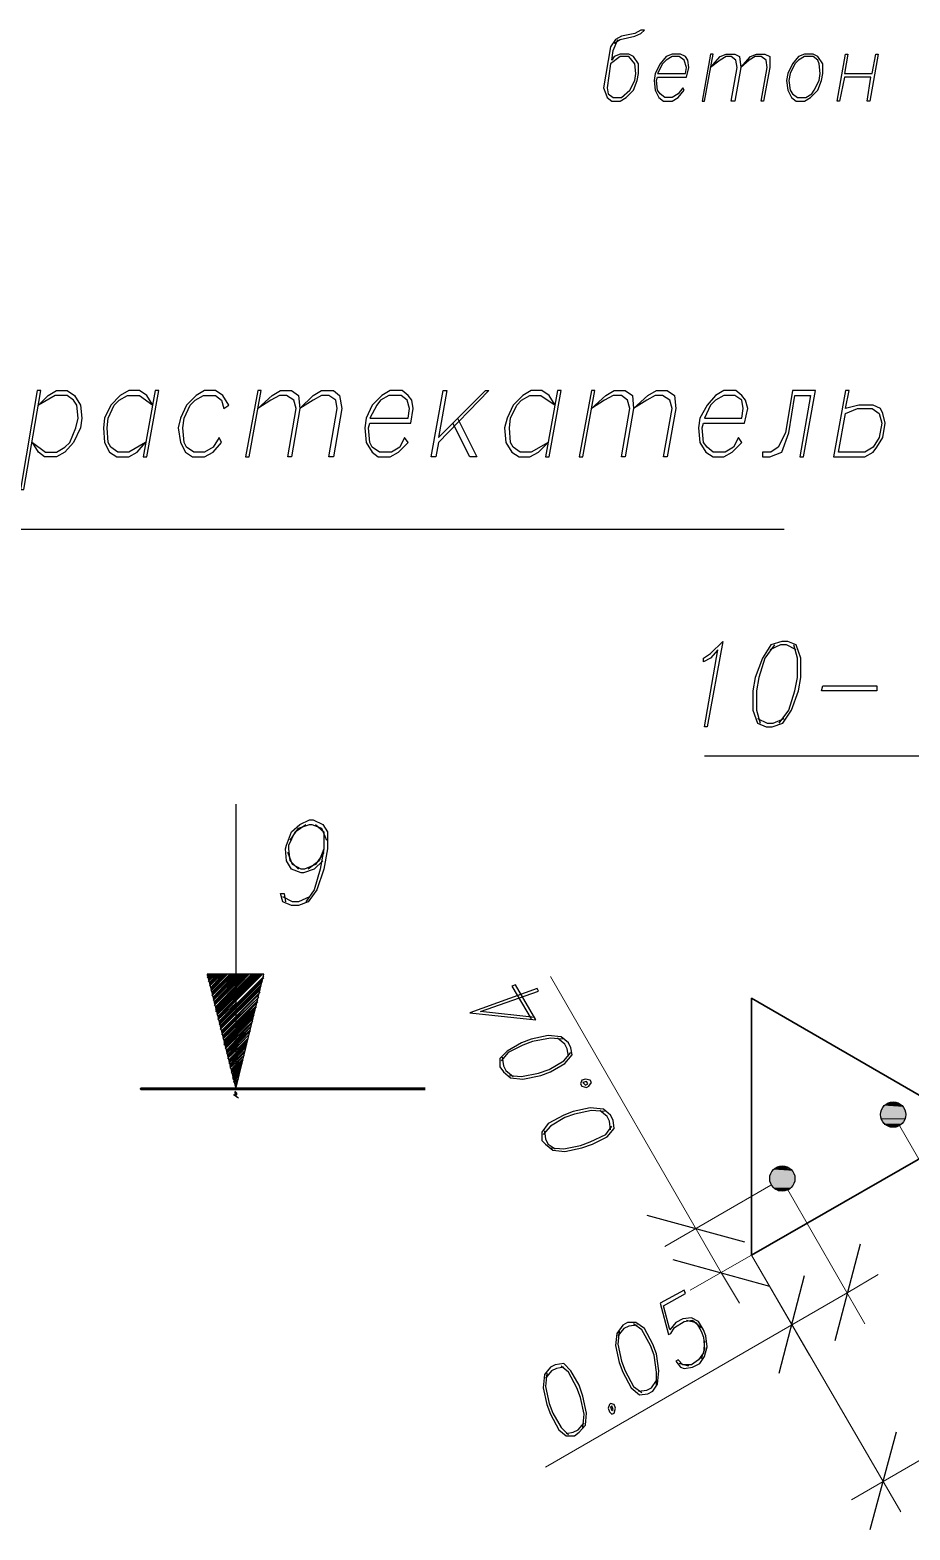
# Model space of a CAD drawing. Header units: millimetres. Extents: x 4241 to 6572, y 870 to 1291.
# Drawn here: x 5348.6 to 5379.5, y 1078.1 to 1130.8 of the extents above; entities that cross this region are included whole.
import ezdxf

# ---------------------------------------------------------------- set-up
doc = ezdxf.new("R2010")
doc.units = ezdxf.units.MM
doc.layers.add('PDF _0', color=7, linetype='Continuous')

msp = doc.modelspace()

# ---------------------------------------------------------------- linework, layer by layer
at = {"layer": 'PDF _0', "lineweight": 25}
for points in [[(5369.0888, 1130.3394), (5369.3004, 1130.4664), (5369.8085, 1130.5934), (5370.0201, 1130.678), (5370.1471, 1130.805), (5370.0201, 1130.805), (5369.8085, 1130.678), (5369.3428, 1130.5934), (5369.1311, 1130.4664), (5368.9618, 1130.2124), (5368.7078, 1128.773), (5368.7924, 1128.5613), (5368.8348, 1128.4343), (5369.0041, 1128.3073), (5369.3004, 1128.3073), (5369.5121, 1128.4343), (5369.7661, 1128.6883), (5369.8931, 1129.027), (5369.9355, 1129.281), (5369.9355, 1129.6197), (5369.7661, 1129.8737), (5369.5968, 1129.9583), (5369.3004, 1129.9583), (5369.0888, 1129.8737), (5369.0041, 1129.7467), (5369.0464, 1130.0854), (5369.2158, 1130.4664)], [(5363.5852, 1117.1732), (5364.2626, 1115.8185), (5364.0086, 1115.8185), (5363.4159, 1117.0039)], [(5321.0388, 1113.2784), (5375.058, 1113.2784)], [(5374.7193, 1109.2143), (5374.3806, 1108.7486), (5374.1689, 1108.0713), (5374.0843, 1107.6056), (5374.0843, 1106.9282), (5374.2113, 1106.4625)], [(5375.4813, 1109.045), (5375.1426, 1109.2143), (5374.931, 1109.2143), (5374.55, 1109.045)], [(5374.8886, 1106.4625), (5375.2273, 1106.9282), (5375.439, 1107.6056), (5375.5237, 1108.0713), (5375.5237, 1108.7486), (5375.3967, 1109.2143)], [(5374.1266, 1106.6319), (5374.4653, 1106.4625), (5374.677, 1106.4625), (5375.058, 1106.6319)], [(5372.2639, 1105.3195), (5382.2972, 1105.3195)], [(5355.7956, 1103.6261), (5355.7956, 1093.6351), (5356.7693, 1097.6569), (5354.7796, 1097.6569), (5355.7956, 1093.6351)], [(5358.8437, 1101.6364), (5358.5474, 1101.34), (5358.1664, 1101.213), (5358.0817, 1101.213), (5357.743, 1101.34), (5357.5737, 1101.6364), (5357.5314, 1102.0597), (5357.5737, 1102.1867), (5357.743, 1102.6524), (5358.0394, 1102.9064), (5358.3781, 1103.0758), (5358.5051, 1103.0758), (5358.8437, 1102.9064), (5359.0131, 1102.6524), (5359.0131, 1102.0597), (5358.8861, 1101.34), (5358.6321, 1100.6203), (5358.3357, 1100.197), (5357.997, 1100.07), (5357.743, 1100.07), (5357.4467, 1100.197), (5357.362, 1100.4933), (5357.489, 1100.4933), (5357.5314, 1100.197)], [(5357.997, 1101.34), (5357.7007, 1101.6364), (5357.6584, 1102.0597), (5357.6584, 1102.1867), (5357.87, 1102.6524), (5358.2511, 1102.9064)], [(5357.7007, 1102.3561), (5357.997, 1102.7794), (5358.3781, 1102.9064), (5358.4627, 1102.9064), (5358.8014, 1102.7794), (5358.9708, 1102.3561)], [(5358.5897, 1102.9064), (5358.8861, 1102.6524), (5358.8861, 1102.0597), (5358.7591, 1101.34), (5358.5474, 1100.6203), (5358.2511, 1100.197)], [(5358.8861, 1101.9327), (5358.5897, 1101.5094), (5358.2087, 1101.34), (5358.0817, 1101.34), (5357.7854, 1101.5094), (5357.616, 1101.9327)], [(5358.8861, 1102.0597), (5358.7167, 1101.6364), (5358.3357, 1101.34)], [(5358.3781, 1100.3663), (5357.997, 1100.197), (5357.7854, 1100.197), (5357.4467, 1100.3663)], [(5354.7796, 1097.6569), (5354.7796, 1097.6146)], [(5354.8643, 1097.6569), (5354.7796, 1097.5722)], [(5354.9066, 1097.6569), (5354.7796, 1097.5299)], [(5354.9489, 1097.6569), (5354.8219, 1097.5299)], [(5354.9913, 1097.6569), (5354.8219, 1097.4876)], [(5355.0336, 1097.6569), (5354.8219, 1097.4452)], [(5355.0759, 1097.6569), (5354.8219, 1097.4029)], [(5355.1183, 1097.6569), (5354.8643, 1097.3606)], [(5355.1606, 1097.6569), (5354.8643, 1097.3182)], [(5355.203, 1097.6569), (5354.8643, 1097.2759), (5355.2453, 1097.6569)], [(5355.2876, 1097.6569), (5354.8643, 1097.2335)], [(5355.33, 1097.6569), (5354.9066, 1097.1912)], [(5355.3723, 1097.6569), (5354.9066, 1097.1489)], [(5355.4146, 1097.6569), (5354.9066, 1097.1065)], [(5355.457, 1097.6569), (5354.9066, 1097.0642), (5355.4993, 1097.6569)], [(5355.584, 1097.6569), (5354.9489, 1097.0219)], [(5355.6263, 1097.6569), (5354.9489, 1096.9795)], [(5355.6686, 1097.6569), (5354.9489, 1096.9372)], [(5355.711, 1097.6569), (5354.9489, 1096.8949)], [(5355.7533, 1097.6569), (5354.9913, 1096.8525)], [(5355.7956, 1097.6569), (5354.9913, 1096.8102), (5355.838, 1097.6569)], [(5355.8803, 1097.6569), (5354.9913, 1096.7679)], [(5355.9226, 1097.6569), (5354.9913, 1096.7255)], [(5355.965, 1097.6569), (5355.0336, 1096.6832)], [(5356.0073, 1097.6569), (5355.0336, 1096.6409)], [(5356.0496, 1097.6569), (5355.0336, 1096.5985), (5356.092, 1097.6569)], [(5356.1343, 1097.6569), (5355.0336, 1096.5562)], [(5356.1767, 1097.6569), (5355.0759, 1096.5139)], [(5356.219, 1097.6569), (5355.0759, 1096.4715)], [(5356.2613, 1097.6569), (5355.0759, 1096.4292)], [(5356.346, 1097.6569), (5355.0759, 1096.3869)], [(5356.3883, 1097.6569), (5355.0759, 1096.3445)], [(5356.4307, 1097.6569), (5355.1183, 1096.3445)], [(5356.473, 1097.6569), (5355.1183, 1096.3022)], [(5356.5153, 1097.6569), (5355.1183, 1096.2598)], [(5356.5577, 1097.6569), (5355.1183, 1096.2175)], [(5356.6, 1097.6569), (5355.1606, 1096.1752)], [(5356.6423, 1097.6569), (5355.1606, 1096.1328)], [(5356.6847, 1097.6569), (5355.1606, 1096.0905), (5356.727, 1097.6569)], [(5356.7693, 1097.5722), (5355.203, 1096.0058)], [(5356.7693, 1097.5299), (5355.203, 1095.9635)], [(5356.727, 1097.4452), (5355.203, 1095.9212)], [(5356.727, 1097.4029), (5355.203, 1095.8788), (5356.6847, 1097.3606)], [(5356.6847, 1097.2759), (5355.2453, 1095.8365)], [(5356.6847, 1097.2335), (5355.2453, 1095.7942)], [(5356.6423, 1097.1489), (5355.2453, 1095.7518)], [(5356.6423, 1097.1065), (5355.2453, 1095.7095)], [(5356.6423, 1097.0219), (5355.2876, 1095.6672)], [(5355.7956, 1096.6409), (5355.1606, 1096.0482)], [(5356.6, 1096.9795), (5355.2876, 1095.6248), (5356.6, 1096.9372)], [(5356.6, 1096.8525), (5355.2876, 1095.5825)], [(5356.5577, 1096.8102), (5355.2876, 1095.5402)], [(5356.5577, 1096.7255), (5355.33, 1095.4978)], [(5356.5577, 1096.6832), (5355.33, 1095.4555)], [(5356.5153, 1096.6409), (5355.33, 1095.4132), (5356.5153, 1096.5562)], [(5356.5153, 1096.5139), (5355.33, 1095.3708)], [(5356.473, 1096.4292), (5355.3723, 1095.3285)], [(5356.473, 1096.3869), (5355.3723, 1095.2861)], [(5356.4307, 1096.3022), (5355.3723, 1095.2438)], [(5356.4307, 1096.2598), (5355.3723, 1095.2015)], [(5356.4307, 1096.2175), (5355.3723, 1095.1591)], [(5356.3883, 1096.1328), (5355.4146, 1095.1591)], [(5356.3883, 1096.0905), (5355.4146, 1095.1168)], [(5356.3883, 1096.0058), (5355.4146, 1095.0745)], [(5356.346, 1095.9635), (5355.4146, 1095.0321)], [(5356.346, 1095.9212), (5355.457, 1094.9898)], [(5356.346, 1095.8365), (5355.457, 1094.9475)], [(5356.3037, 1095.7942), (5355.457, 1094.9051), (5356.3037, 1095.7095)], [(5356.3037, 1095.6672), (5355.457, 1094.8628)], [(5356.2613, 1095.6248), (5355.4993, 1094.8205)], [(5356.2613, 1095.5402), (5355.4993, 1094.7781)], [(5356.219, 1095.4978), (5355.4993, 1094.7358)], [(5356.219, 1095.4132), (5355.4993, 1094.6935), (5356.219, 1095.3708)], [(5356.1767, 1095.2861), (5355.5416, 1094.6511)], [(5356.1767, 1095.2438), (5355.5416, 1094.6088)], [(5356.1767, 1095.2015), (5355.5416, 1094.5665)], [(5356.1343, 1095.1168), (5355.5416, 1094.5241)], [(5356.1343, 1095.0745), (5355.584, 1094.4818)], [(5356.1343, 1094.9898), (5355.584, 1094.4395), (5356.092, 1094.9475)], [(5356.092, 1094.9051), (5355.584, 1094.3971)], [(5356.092, 1094.8205), (5355.584, 1094.3548)], [(5356.0496, 1094.7781), (5355.6263, 1094.3124)], [(5356.0496, 1094.6935), (5355.6263, 1094.2701)], [(5356.0496, 1094.6511), (5355.6263, 1094.2278), (5356.0073, 1094.5665)], [(5356.0073, 1094.5241), (5355.6263, 1094.1854)], [(5355.965, 1094.4818), (5355.6686, 1094.1431)], [(5355.965, 1094.3971), (5355.6686, 1094.1008)], [(5355.965, 1094.3548), (5355.6686, 1094.0584)], [(5355.9226, 1094.2701), (5355.6686, 1094.0161)], [(5355.9226, 1094.2278), (5355.6686, 1093.9738)], [(5355.9226, 1094.1854), (5355.711, 1093.9738)], [(5355.8803, 1094.1008), (5355.711, 1093.9314)], [(5355.8803, 1094.0584), (5355.711, 1093.8891)], [(5355.8803, 1093.9738), (5355.711, 1093.8468)], [(5355.838, 1093.9314), (5355.7533, 1093.8044)], [(5355.838, 1093.8891), (5355.7533, 1093.7621)], [(5355.8803, 1093.2964), (5355.711, 1093.4234)], [(5355.838, 1093.8044), (5355.7533, 1093.7198), (5355.7956, 1093.7621)], [(5355.838, 1093.4658), (5355.7533, 1093.5504), (5355.7956, 1093.5081)], [(5355.838, 1093.4234), (5355.7533, 1093.5081)], [(5355.838, 1093.3387), (5355.7533, 1093.4658)]]:
    msp.add_lwpolyline(points, dxfattribs=at)
for points in [[(5368.9618, 1129.6197), (5368.8348, 1128.773), (5368.8771, 1128.5613), (5369.0464, 1128.4343), (5369.3428, 1128.4343), (5369.6391, 1128.6883), (5369.8085, 1129.027), (5369.8508, 1129.281), (5369.8085, 1129.6197), (5369.5968, 1129.8737), (5369.3004, 1129.8737)], [(5370.6128, 1129.154), (5371.6289, 1129.154), (5371.7135, 1129.4927), (5371.6712, 1129.7467), (5371.5865, 1129.8737), (5371.4172, 1129.9583), (5371.1208, 1129.9583), (5370.9092, 1129.8737), (5370.6975, 1129.6197), (5370.5282, 1129.281), (5370.4858, 1129.027), (5370.5282, 1128.6883), (5370.6552, 1128.4343), (5370.8245, 1128.3073), (5371.1208, 1128.3073), (5371.3325, 1128.4343), (5371.5442, 1128.6883), (5371.5019, 1128.773), (5371.3325, 1128.5613), (5371.1208, 1128.4343), (5370.8668, 1128.4343), (5370.6975, 1128.5613), (5370.6128, 1128.6883), (5370.5705, 1129.027)], [(5371.5865, 1129.281), (5371.6289, 1129.4927), (5371.5442, 1129.7467), (5371.3748, 1129.8737), (5371.1208, 1129.8737), (5370.9092, 1129.7467), (5370.7822, 1129.6197), (5370.6128, 1129.281)], [(5372.2639, 1128.3073), (5372.5602, 1129.9583), (5372.4756, 1129.9583), (5372.1792, 1128.3073)], [(5373.3222, 1128.3073), (5373.1952, 1128.3073), (5373.4069, 1129.4927), (5373.3646, 1129.7467), (5373.1952, 1129.8737), (5373.0259, 1129.8737), (5372.8142, 1129.7467), (5372.4756, 1129.4927), (5372.8142, 1129.8737), (5373.0259, 1129.9583), (5373.3222, 1129.9583), (5373.4916, 1129.8737), (5373.5339, 1129.4927)], [(5374.3383, 1128.3073), (5374.2536, 1128.3073), (5374.4653, 1129.4927), (5374.423, 1129.7467), (5374.2536, 1129.8737), (5374.0419, 1129.8737), (5373.8303, 1129.7467), (5373.5339, 1129.4927), (5373.8726, 1129.8737), (5374.0843, 1129.9583), (5374.3806, 1129.9583), (5374.55, 1129.8737), (5374.55, 1129.4927)], [(5375.7777, 1129.9583), (5375.566, 1129.8737), (5375.3543, 1129.6197), (5375.185, 1129.281), (5375.1426, 1129.027), (5375.185, 1128.6883), (5375.312, 1128.4343), (5375.4813, 1128.3073), (5375.7777, 1128.3073), (5375.9893, 1128.4343), (5376.2433, 1128.6883), (5376.3704, 1129.027), (5376.4127, 1129.281), (5376.4127, 1129.6197), (5376.2433, 1129.8737), (5376.074, 1129.9583)], [(5375.7777, 1129.8737), (5375.566, 1129.7467), (5375.439, 1129.6197), (5375.2696, 1129.281), (5375.2273, 1129.027), (5375.2696, 1128.6883), (5375.3543, 1128.5613), (5375.5237, 1128.4343), (5375.82, 1128.4343), (5376.0317, 1128.5613), (5376.1163, 1128.6883), (5376.2857, 1129.027), (5376.328, 1129.281), (5376.2857, 1129.6197), (5376.2433, 1129.7467), (5376.074, 1129.8737)], [(5377.0054, 1128.3073), (5376.9207, 1128.3073), (5377.217, 1129.9583), (5377.3017, 1129.9583), (5377.1747, 1129.281), (5378.1484, 1129.281), (5378.2754, 1129.9583), (5378.3601, 1129.9583), (5378.0637, 1128.3073), (5377.9791, 1128.3073), (5378.1061, 1129.154), (5377.1747, 1129.154)], [(5348.3447, 1114.6755), (5348.9374, 1118.1469), (5348.8104, 1118.1469), (5348.2177, 1114.6755)], [(5348.6411, 1116.3265), (5349.1067, 1115.9879), (5349.4878, 1115.9879), (5349.7841, 1116.1572), (5349.9534, 1116.3265), (5350.1651, 1116.8346), (5350.2498, 1117.1732), (5350.2074, 1117.6389), (5350.0804, 1117.8083), (5349.8688, 1117.9776), (5349.4454, 1117.9776), (5348.8527, 1117.6389), (5349.1914, 1117.9776), (5349.4878, 1118.1469), (5349.8688, 1118.1469), (5350.1228, 1117.9776), (5350.3345, 1117.6389), (5350.3768, 1117.1732), (5350.3345, 1116.8346), (5350.0804, 1116.3265), (5349.7841, 1115.9879), (5349.4878, 1115.8185), (5349.0644, 1115.8185), (5348.8527, 1115.9879)], [(5352.6205, 1116.3265), (5352.0278, 1115.9879), (5351.6468, 1115.9879), (5351.3928, 1116.1572), (5351.3082, 1116.3265), (5351.2658, 1116.8346), (5351.3082, 1117.1732), (5351.5198, 1117.6389), (5351.6892, 1117.8083), (5351.9855, 1117.9776), (5352.4089, 1117.9776), (5352.8745, 1117.6389), (5352.6629, 1117.9776), (5352.4089, 1118.1469), (5352.0278, 1118.1469), (5351.7315, 1117.9776), (5351.3928, 1117.6389), (5351.1811, 1117.1732), (5351.1388, 1116.8346), (5351.1811, 1116.3265), (5351.3505, 1115.9879), (5351.6045, 1115.8185), (5352.0278, 1115.8185), (5352.3242, 1115.9879)], [(5352.6629, 1115.8185), (5353.0862, 1118.1469), (5352.9592, 1118.1469), (5352.5359, 1115.8185)], [(5355.2876, 1116.3265), (5355.203, 1116.4959), (5354.9913, 1116.1572), (5354.6949, 1115.9879), (5354.3139, 1115.9879), (5354.0599, 1116.1572), (5353.9752, 1116.3265), (5353.9329, 1116.8346), (5353.9752, 1117.1732), (5354.1869, 1117.6389), (5354.3563, 1117.8083), (5354.6526, 1117.9776), (5355.0759, 1117.9776), (5355.2876, 1117.8083), (5355.3723, 1117.5119), (5355.5416, 1117.6389), (5355.33, 1117.9776), (5355.0759, 1118.1469), (5354.6949, 1118.1469), (5354.3986, 1117.9776), (5354.0599, 1117.6389), (5353.8482, 1117.1732), (5353.7636, 1116.8346), (5353.8482, 1116.3265), (5354.0176, 1115.9879), (5354.2716, 1115.8185), (5354.6949, 1115.8185), (5354.9913, 1115.9879)], [(5356.2613, 1115.8185), (5356.6847, 1118.1469), (5356.5577, 1118.1469), (5356.1343, 1115.8185)], [(5357.743, 1115.8185), (5357.616, 1115.8185), (5357.9124, 1117.5119), (5357.8277, 1117.8083), (5357.5737, 1117.9776), (5357.3197, 1117.9776), (5357.0233, 1117.8083), (5356.5577, 1117.5119), (5357.0657, 1117.9776), (5357.362, 1118.1469), (5357.743, 1118.1469), (5357.997, 1117.9776), (5358.0394, 1117.5119)], [(5359.2248, 1115.8185), (5359.0554, 1115.8185), (5359.3518, 1117.5119), (5359.3094, 1117.8083), (5359.0554, 1117.9776), (5358.8014, 1117.9776), (5358.5051, 1117.8083), (5358.0394, 1117.5119), (5358.5051, 1117.9776), (5358.8014, 1118.1469), (5359.2248, 1118.1469), (5359.4364, 1117.9776), (5359.5211, 1117.5119)], [(5360.4948, 1117.0039), (5361.9342, 1117.0039), (5362.0189, 1117.5119), (5361.9765, 1117.8083), (5361.8495, 1117.9776), (5361.6378, 1118.1469), (5361.2145, 1118.1469), (5360.9182, 1117.9776), (5360.5795, 1117.6389), (5360.3678, 1117.1732), (5360.3255, 1116.8346), (5360.3678, 1116.3265), (5360.5795, 1115.9879), (5360.7911, 1115.8185), (5361.2145, 1115.8185), (5361.5108, 1115.9879), (5361.8495, 1116.3265), (5361.7225, 1116.4959), (5361.5532, 1116.1572), (5361.2568, 1115.9879), (5360.8335, 1115.9879), (5360.5795, 1116.1572), (5360.4948, 1116.3265), (5360.4525, 1116.8346)], [(5362.9079, 1116.4959), (5364.5589, 1118.1469), (5364.6859, 1118.1469), (5362.9079, 1116.3265), (5362.8232, 1115.8185), (5362.6539, 1115.8185), (5363.0772, 1118.1469), (5363.2042, 1118.1469)], [(5366.7604, 1116.3265), (5366.1677, 1115.9879), (5365.7867, 1115.9879), (5365.5326, 1116.1572), (5365.448, 1116.3265), (5365.4056, 1116.8346), (5365.448, 1117.1732), (5365.6596, 1117.6389), (5365.829, 1117.8083), (5366.1253, 1117.9776), (5366.5063, 1117.9776), (5367.0144, 1117.6389), (5366.8027, 1117.9776), (5366.5487, 1118.1469), (5366.1677, 1118.1469), (5365.8713, 1117.9776), (5365.5326, 1117.6389), (5365.321, 1117.1732), (5365.2363, 1116.8346), (5365.2786, 1116.3265), (5365.4903, 1115.9879), (5365.7443, 1115.8185), (5366.1253, 1115.8185), (5366.4217, 1115.9879)], [(5366.8027, 1115.8185), (5367.226, 1118.1469), (5367.099, 1118.1469), (5366.6757, 1115.8185)], [(5367.9881, 1115.8185), (5368.4114, 1118.1469), (5368.2844, 1118.1469), (5367.8611, 1115.8185)], [(5369.4698, 1115.8185), (5369.3428, 1115.8185), (5369.6391, 1117.5119), (5369.5545, 1117.8083), (5369.3428, 1117.9776), (5369.0464, 1117.9776), (5368.7501, 1117.8083), (5368.2844, 1117.5119), (5368.7924, 1117.9776), (5369.0888, 1118.1469), (5369.4698, 1118.1469), (5369.7238, 1117.9776), (5369.7661, 1117.5119)], [(5370.9515, 1115.8185), (5370.8245, 1115.8185), (5371.1208, 1117.5119), (5371.0362, 1117.8083), (5370.7822, 1117.9776), (5370.5282, 1117.9776), (5370.2318, 1117.8083), (5369.7661, 1117.5119), (5370.2741, 1117.9776), (5370.5705, 1118.1469), (5370.9515, 1118.1469), (5371.2055, 1117.9776), (5371.2478, 1117.5119)], [(5372.2215, 1117.0039), (5373.6609, 1117.0039), (5373.7879, 1117.5119), (5373.7033, 1117.8083), (5373.5763, 1117.9776), (5373.3646, 1118.1469), (5372.9412, 1118.1469), (5372.6449, 1117.9776), (5372.3485, 1117.6389), (5372.0945, 1117.1732), (5372.0522, 1116.8346), (5372.0945, 1116.3265), (5372.3062, 1115.9879), (5372.5602, 1115.8185), (5372.9412, 1115.8185), (5373.2376, 1115.9879), (5373.5763, 1116.3265), (5373.4493, 1116.4959), (5373.2799, 1116.1572), (5372.9836, 1115.9879), (5372.5602, 1115.9879), (5372.3485, 1116.1572), (5372.2215, 1116.3265), (5372.1792, 1116.8346)], [(5375.6083, 1115.8185), (5375.7353, 1115.8185), (5376.1587, 1118.1469), (5375.3543, 1118.1469), (5375.1003, 1116.6652), (5374.8463, 1116.1572), (5374.5923, 1115.9879), (5374.2959, 1115.9879), (5374.2959, 1115.8185), (5374.55, 1115.8185), (5374.9733, 1115.9879), (5375.2273, 1116.6652), (5375.439, 1117.9776), (5375.9893, 1117.9776)], [(5377.217, 1118.1469), (5376.7937, 1115.8185), (5377.8944, 1115.8185), (5378.1907, 1115.9879), (5378.3178, 1116.1572), (5378.5294, 1116.4959), (5378.6141, 1117.0039), (5378.5294, 1117.3426), (5378.4448, 1117.5119), (5378.1907, 1117.6389), (5377.6827, 1117.6389), (5377.217, 1117.5119), (5377.3441, 1118.1469)], [(5361.8495, 1117.1732), (5361.8919, 1117.5119), (5361.8072, 1117.8083), (5361.5955, 1117.9776), (5361.1722, 1117.9776), (5360.8758, 1117.8083), (5360.7488, 1117.6389), (5360.4948, 1117.1732)], [(5373.5763, 1117.1732), (5373.6186, 1117.5119), (5373.5763, 1117.8083), (5373.3222, 1117.9776), (5372.9412, 1117.9776), (5372.6449, 1117.8083), (5372.4756, 1117.6389), (5372.2639, 1117.1732)], [(5377.217, 1117.3426), (5377.6404, 1117.5119), (5378.1484, 1117.5119), (5378.4024, 1117.3426), (5378.4871, 1117.0039), (5378.4024, 1116.4959), (5378.1907, 1116.1572), (5377.8944, 1115.9879), (5376.963, 1115.9879)], [(5372.3485, 1106.3355), (5372.2639, 1106.3355), (5372.7296, 1109.045), (5372.4756, 1108.7486), (5372.2215, 1108.6216), (5372.2215, 1108.7486), (5372.4756, 1108.918), (5372.8989, 1109.3413)], [(5374.9733, 1109.3413), (5374.5923, 1109.2143), (5374.2959, 1108.7486), (5374.0419, 1108.0713), (5373.9573, 1107.6056), (5373.9573, 1106.9282), (5374.1266, 1106.4625), (5374.423, 1106.3355), (5374.6346, 1106.3355), (5375.0156, 1106.4625), (5375.312, 1106.9282), (5375.566, 1107.6056), (5375.6507, 1108.0713), (5375.6507, 1108.7486), (5375.4813, 1109.2143), (5375.185, 1109.3413)], [(5378.3178, 1107.6056), (5376.3704, 1107.6056), (5376.4127, 1107.7749), (5378.3178, 1107.7749)]]:
    msp.add_lwpolyline(points, close=True, dxfattribs=at)
at = {"layer": 'PDF _0', "color": 5, "lineweight": 13}
for points in [[(5366.845, 1097.5722), (5372.8566, 1087.1579), (5373.4916, 1086.0995)], [(5379.1221, 1092.3227), (5381.8315, 1087.6235)], [(5374.5923, 1090.2483), (5370.8668, 1088.0892)], [(5375.185, 1090.079), (5377.8944, 1085.3798)], [(5373.9149, 1087.7929), (5371.7559, 1086.5652)], [(5375.947, 1084.2791), (5373.9149, 1087.7929), (5379.1644, 1078.7756)], [(5366.6757, 1080.342), (5377.3017, 1086.4805), (5378.3601, 1087.1155)], [(5377.4287, 1079.1989), (5387.3774, 1084.9565)]]:
    msp.add_lwpolyline(points, dxfattribs=at)
at = {"layer": 'PDF _0', "color": 5, "lineweight": 25}
for points in [[(5366.2947, 1096.1328), (5364.3896, 1096.3445), (5366.4217, 1097.0642), (5366.3793, 1097.1489), (5364.0086, 1096.3022), (5366.337, 1096.0482), (5365.6173, 1097.2759), (5365.4903, 1097.2335), (5366.1677, 1096.0905)], [(5367.2684, 1095.3708), (5366.845, 1095.4132), (5366.21, 1095.2861), (5365.8713, 1095.1591), (5365.3633, 1094.9051), (5365.1093, 1094.6088)], [(5365.4056, 1094.1008), (5365.829, 1094.0584), (5366.4217, 1094.1854), (5366.8027, 1094.3124), (5367.3107, 1094.6088), (5367.5647, 1094.9051)], [(5367.48, 1094.7781), (5367.4377, 1095.0321), (5367.353, 1095.2015), (5367.099, 1095.4132)], [(5365.1516, 1094.7358), (5365.194, 1094.4395), (5365.2786, 1094.2701), (5365.5326, 1094.0584)], [(5368.7501, 1092.8307), (5368.2844, 1092.8731), (5367.6917, 1092.7461), (5367.353, 1092.6191), (5366.845, 1092.3227), (5366.591, 1092.0264)], [(5368.9618, 1092.1957), (5368.9194, 1092.4921), (5368.8348, 1092.6614), (5368.5807, 1092.8731)], [(5366.845, 1091.5607), (5367.3107, 1091.5184), (5367.9034, 1091.6454), (5368.2421, 1091.7724), (5368.7924, 1092.0264), (5369.0041, 1092.3227)], [(5366.6333, 1092.1534), (5366.6757, 1091.857), (5366.7604, 1091.6877), (5367.0144, 1091.5184)], [(5370.2318, 1089.1899), (5373.6609, 1088.2586)], [(5377.7251, 1088.1739), (5376.836, 1084.7871)], [(5374.55, 1086.6922), (5371.1632, 1087.6235)], [(5374.8886, 1083.6441), (5375.7777, 1087.0732)], [(5372.2639, 1084.7871), (5372.2215, 1084.3638), (5372.0522, 1084.1098), (5371.7982, 1083.9404), (5371.5019, 1083.9404), (5371.3325, 1084.1098), (5371.2478, 1084.0674), (5371.4172, 1083.8558), (5371.5442, 1083.8134), (5371.8405, 1083.8558), (5372.0945, 1083.9828), (5372.2639, 1084.2368), (5372.3485, 1084.5754), (5372.3062, 1084.9565), (5372.2215, 1085.1681), (5372.0522, 1085.4645), (5371.7982, 1085.5915), (5371.5019, 1085.5491), (5371.2478, 1085.4221), (5371.0362, 1085.1681), (5370.8245, 1086.0148), (5371.5865, 1086.4382), (5371.5442, 1086.5652), (5370.6975, 1086.0995), (5370.9938, 1084.9988), (5371.0785, 1085.0411), (5371.2055, 1085.2528), (5371.5442, 1085.4645), (5371.8405, 1085.5068), (5372.1369, 1085.2528)], [(5371.6289, 1085.5068), (5371.9675, 1085.4221), (5372.1369, 1085.1258), (5372.2215, 1084.9141), (5372.2639, 1084.4908), (5372.1369, 1084.1521)], [(5369.8931, 1085.3375), (5369.5968, 1085.2951), (5369.4274, 1085.2105), (5369.2158, 1084.9565)], [(5369.2581, 1085.1258), (5369.2158, 1084.6601), (5369.3428, 1084.0674), (5369.4698, 1083.7287), (5369.7661, 1083.1784), (5370.0625, 1082.9667)], [(5370.5705, 1083.2207), (5370.5705, 1083.6864), (5370.4858, 1084.2791), (5370.3588, 1084.6178), (5370.0625, 1085.1681), (5369.7661, 1085.3798)], [(5367.3107, 1083.8558), (5367.0567, 1083.8134), (5366.8874, 1083.7287), (5366.6757, 1083.4747)], [(5367.9881, 1081.739), (5368.0304, 1082.2047), (5367.9034, 1082.7974), (5367.7764, 1083.1361), (5367.48, 1083.6864), (5367.226, 1083.8981)], [(5371.7135, 1083.8981), (5371.3748, 1083.9828)], [(5366.718, 1083.6441), (5366.6757, 1083.1784), (5366.8027, 1082.5857), (5366.9297, 1082.247), (5367.226, 1081.739), (5367.48, 1081.485)], [(5369.9355, 1083.0091), (5370.2318, 1083.0514), (5370.4011, 1083.1361), (5370.5705, 1083.3901)], [(5367.3954, 1081.5273), (5367.6494, 1081.5697), (5367.8187, 1081.6543), (5368.0304, 1081.9084)], [(5378.9951, 1081.5697), (5378.0637, 1078.1406)]]:
    msp.add_lwpolyline(points, dxfattribs=at)
at = {"layer": 'PDF _0', "lineweight": 30}
msp.add_lwpolyline([(5373.9149, 1087.7929), (5373.9149, 1096.8102), (5381.7469, 1092.2804)], close=True, dxfattribs=at)
at = {"layer": 'PDF _0', "color": 5, "lineweight": 25}
for points in [[(5365.194, 1094.2278), (5365.448, 1094.0161), (5365.8713, 1093.9738), (5366.5063, 1094.1008), (5366.845, 1094.2278), (5367.353, 1094.5241), (5367.607, 1094.8205), (5367.5647, 1095.0745), (5367.48, 1095.2438), (5367.226, 1095.4555), (5366.7604, 1095.4978), (5366.1677, 1095.3708), (5365.829, 1095.2438), (5365.321, 1094.9475), (5365.067, 1094.6935), (5365.067, 1094.3971)], [(5367.9457, 1093.7198), (5368.1151, 1093.6774), (5368.1997, 1093.7198), (5368.2844, 1093.8468), (5368.2421, 1093.9314), (5368.0727, 1093.9738), (5367.9457, 1093.9314), (5367.9034, 1093.8044)], [(5368.0727, 1093.7621), (5368.1574, 1093.8044), (5368.1151, 1093.8891), (5367.9881, 1093.8468)], [(5366.6757, 1091.6877), (5366.9297, 1091.476), (5367.353, 1091.4337), (5367.9457, 1091.5607), (5368.3267, 1091.6877), (5368.8348, 1091.9417), (5369.0888, 1092.238), (5369.0464, 1092.5344), (5368.9618, 1092.7037), (5368.7078, 1092.9154), (5368.2421, 1092.9577), (5367.6494, 1092.8307), (5367.3107, 1092.7037), (5366.7604, 1092.4074), (5366.5487, 1092.111), (5366.5487, 1091.8147)], [(5369.3851, 1085.3375), (5369.1734, 1085.0411), (5369.1311, 1084.6178), (5369.2581, 1084.0251), (5369.3851, 1083.6864), (5369.6815, 1083.1361), (5369.9778, 1082.8821), (5370.2741, 1082.9244), (5370.4435, 1083.0091), (5370.6128, 1083.2631), (5370.6552, 1083.7287), (5370.5705, 1084.3214), (5370.4435, 1084.6601), (5370.1471, 1085.2105), (5369.8508, 1085.4221), (5369.5545, 1085.4221)], [(5366.845, 1083.8558), (5366.6333, 1083.6017), (5366.591, 1083.1361), (5366.718, 1082.5434), (5366.845, 1082.2047), (5367.1414, 1081.6543), (5367.3954, 1081.4427), (5367.6917, 1081.4427), (5367.8611, 1081.5697), (5368.0727, 1081.8237), (5368.1151, 1082.247), (5367.9881, 1082.8397), (5367.8611, 1083.2207), (5367.5647, 1083.7287), (5367.3107, 1083.9828), (5367.0144, 1083.9404)], [(5368.9194, 1082.5434), (5368.8771, 1082.4164), (5368.9194, 1082.2894), (5369.0041, 1082.2047), (5369.0888, 1082.247), (5369.1311, 1082.4164), (5369.0888, 1082.5434), (5368.9618, 1082.5857)], [(5368.9618, 1082.4587), (5369.0041, 1082.3317), (5369.0464, 1082.374), (5369.0041, 1082.501)]]:
    msp.add_lwpolyline(points, close=True, dxfattribs=at)
at = {"layer": 'PDF _0', "lineweight": 50}
msp.add_lwpolyline([(5362.4422, 1093.6351), (5352.4512, 1093.6351), (5362.4422, 1093.6351)], dxfattribs=at)
msp.add_lwpolyline([(5362.4422, 1093.6351), (5352.4512, 1093.6351), (5362.4422, 1093.6351)], dxfattribs=at)
at = {"layer": 'PDF _0', "lineweight": 0}
msp.add_lwpolyline([(5379.2915, 1092.5767), (5378.4448, 1092.5767), (5379.2915, 1092.5767)], dxfattribs=at)
at = {"layer": 'PDF _0', "lineweight": 25}
for centre in [(5378.8893, 1092.7249), (5374.9945, 1090.4811)]:
    msp.add_circle(centre, 0.4445, dxfattribs=at)
at = {"layer": 'PDF _0', "transparency": 33554559}
for points in [[(5378.4871, 1092.9154), (5379.2915, 1092.8731), (5378.4448, 1092.8731)], [(5379.2915, 1092.8731), (5378.4448, 1092.8731), (5379.2915, 1092.8307)], [(5378.4448, 1092.8731), (5379.2915, 1092.8307), (5378.4448, 1092.8307)], [(5379.2915, 1092.8307), (5378.4448, 1092.8307), (5379.3338, 1092.7884)], [(5378.4448, 1092.8307), (5379.3338, 1092.7884), (5378.4448, 1092.7884)], [(5379.3338, 1092.7884), (5378.4448, 1092.7884), (5379.3338, 1092.7461)], [(5378.4448, 1092.7884), (5379.3338, 1092.7461), (5378.4448, 1092.7461)], [(5378.5294, 1093.0001), (5379.2491, 1092.9577), (5378.4871, 1092.9577)], [(5379.2491, 1092.9577), (5378.4871, 1092.9577), (5379.2915, 1092.9154)], [(5378.4871, 1092.9577), (5379.2915, 1092.9154), (5378.4871, 1092.9154)], [(5379.2915, 1092.9154), (5378.4871, 1092.9154), (5379.2915, 1092.8731)], [(5378.5718, 1093.0424), (5379.2068, 1093.0001), (5378.5294, 1093.0001)], [(5379.2068, 1093.0001), (5378.5294, 1093.0001), (5379.2491, 1092.9577)], [(5378.6141, 1093.0847), (5379.1644, 1093.0424), (5378.5718, 1093.0424)], [(5379.2068, 1093.0424), (5379.2068, 1093.0424), (5378.5718, 1093.0424)], [(5379.2068, 1093.0424), (5378.5718, 1093.0424), (5379.1644, 1093.0424)], [(5379.2068, 1093.0424), (5378.5718, 1093.0424), (5379.2068, 1093.0001)], [(5378.6564, 1093.1271), (5379.1221, 1093.0847), (5378.6141, 1093.0847)], [(5379.1221, 1093.0847), (5378.6141, 1093.0847), (5379.1644, 1093.0424)], [(5379.0798, 1093.1271), (5378.6988, 1093.1271), (5378.6564, 1093.1271)], [(5379.0798, 1093.1271), (5378.6564, 1093.1271), (5379.1221, 1093.0847)], [(5378.7411, 1093.1271), (5379.0798, 1093.1271), (5378.6988, 1093.1271)], [(5378.6988, 1093.1271), (5379.0798, 1093.1271), (5379.0798, 1093.1271)], [(5378.7834, 1093.1694), (5379.0374, 1093.1271), (5378.7411, 1093.1271)], [(5379.0374, 1093.1271), (5378.7411, 1093.1271), (5379.0798, 1093.1271)], [(5378.8258, 1093.1694), (5378.9951, 1093.1694), (5378.7834, 1093.1694)], [(5378.9951, 1093.1694), (5378.7834, 1093.1694), (5379.0374, 1093.1271)], [(5378.9104, 1093.1694), (5378.8258, 1093.1694), (5378.8258, 1093.1694)], [(5378.9104, 1093.1694), (5378.8258, 1093.1694), (5378.9951, 1093.1694)], [(5379.3338, 1092.7461), (5378.4448, 1092.7461), (5379.3338, 1092.7037)], [(5378.4448, 1092.7461), (5379.3338, 1092.7037), (5378.4448, 1092.7037)], [(5379.3338, 1092.7037), (5378.4448, 1092.7037), (5379.3338, 1092.6614)], [(5378.4448, 1092.7037), (5379.3338, 1092.6614), (5378.4448, 1092.6614)], [(5379.3338, 1092.6614), (5378.4448, 1092.6614), (5379.3338, 1092.6191)], [(5378.4448, 1092.6614), (5379.3338, 1092.6191), (5378.4448, 1092.6191)], [(5379.3338, 1092.6191), (5378.4448, 1092.6191), (5379.2915, 1092.5767)], [(5378.4448, 1092.6191), (5379.2915, 1092.5767), (5378.4448, 1092.5767)], [(5378.4448, 1092.5767), (5379.2915, 1092.5767), (5379.2915, 1092.5767)], [(5379.2915, 1092.5767), (5378.4448, 1092.5767), (5379.2915, 1092.5344)], [(5378.4448, 1092.5767), (5379.2915, 1092.5344), (5378.4871, 1092.5344)], [(5379.2915, 1092.5344), (5378.4871, 1092.5344), (5379.2491, 1092.4921)], [(5378.4871, 1092.5344), (5379.2491, 1092.4921), (5378.4871, 1092.4921)], [(5379.2491, 1092.4921), (5378.4871, 1092.4921), (5379.2068, 1092.4497)], [(5378.4871, 1092.4921), (5379.2068, 1092.4497), (5378.5294, 1092.4497)], [(5379.2068, 1092.4497), (5378.5294, 1092.4497), (5379.2068, 1092.4074)], [(5378.5294, 1092.4497), (5379.2068, 1092.4074), (5378.5718, 1092.4074)], [(5379.2068, 1092.4074), (5378.5718, 1092.4074), (5379.1644, 1092.365)], [(5378.5718, 1092.4074), (5379.1644, 1092.365), (5378.5718, 1092.365)], [(5379.1644, 1092.365), (5378.5718, 1092.365), (5379.1221, 1092.365)], [(5378.5718, 1092.365), (5379.1221, 1092.365), (5378.6141, 1092.365)], [(5379.1221, 1092.365), (5378.6141, 1092.365), (5379.0798, 1092.3227)], [(5378.6141, 1092.365), (5379.0798, 1092.3227), (5378.6564, 1092.3227)], [(5379.0798, 1092.3227), (5378.6564, 1092.3227), (5378.6988, 1092.3227)], [(5378.6564, 1092.3227), (5379.0798, 1092.3227), (5379.0798, 1092.3227)], [(5379.0798, 1092.3227), (5378.6988, 1092.3227), (5379.0374, 1092.2804)], [(5378.6988, 1092.3227), (5379.0374, 1092.2804), (5378.7411, 1092.2804)], [(5379.0374, 1092.2804), (5378.7411, 1092.2804), (5378.9951, 1092.2804)], [(5378.7411, 1092.2804), (5378.9951, 1092.2804), (5378.7834, 1092.2804)], [(5378.9104, 1092.2804), (5378.8258, 1092.2804), (5378.7834, 1092.2804)], [(5378.7834, 1092.2804), (5378.9951, 1092.2804), (5378.9104, 1092.2804)], [(5378.9104, 1092.2804), (5378.9104, 1092.2804), (5378.8258, 1092.2804)], [(5374.6346, 1090.7563), (5375.3543, 1090.714), (5374.5923, 1090.714)], [(5375.3543, 1090.714), (5374.5923, 1090.714), (5375.3967, 1090.6717)], [(5374.5923, 1090.714), (5375.3967, 1090.6717), (5374.5923, 1090.6717)], [(5374.677, 1090.7987), (5375.312, 1090.7563), (5374.6346, 1090.7563)], [(5375.312, 1090.7563), (5374.6346, 1090.7563), (5375.3543, 1090.714)], [(5374.7193, 1090.841), (5375.2696, 1090.7987), (5374.677, 1090.7987)], [(5375.312, 1090.7987), (5375.312, 1090.7987), (5374.677, 1090.7987)], [(5375.312, 1090.7987), (5374.677, 1090.7987), (5375.2696, 1090.7987)], [(5375.312, 1090.7987), (5374.677, 1090.7987), (5375.312, 1090.7563)], [(5374.7616, 1090.841), (5375.2273, 1090.841), (5374.7193, 1090.841)], [(5375.2273, 1090.841), (5374.7193, 1090.841), (5375.2696, 1090.7987)], [(5374.804, 1090.8833), (5375.185, 1090.841), (5374.7616, 1090.841)], [(5375.185, 1090.841), (5374.7616, 1090.841), (5375.2273, 1090.841)], [(5374.8463, 1090.8833), (5375.185, 1090.8833), (5374.804, 1090.8833)], [(5375.185, 1090.8833), (5374.804, 1090.8833), (5375.185, 1090.841)], [(5374.8886, 1090.9257), (5375.1003, 1090.8833), (5374.8463, 1090.8833)], [(5375.1003, 1090.8833), (5374.8463, 1090.8833), (5375.185, 1090.8833)], [(5374.931, 1090.9257), (5375.1003, 1090.9257), (5374.8886, 1090.9257)], [(5375.1003, 1090.9257), (5374.8886, 1090.9257), (5375.1003, 1090.8833)], [(5375.0156, 1090.9257), (5374.931, 1090.9257), (5374.931, 1090.9257)], [(5375.0156, 1090.9257), (5374.931, 1090.9257), (5375.1003, 1090.9257)], [(5374.5923, 1090.6717), (5375.3967, 1090.6293), (5374.55, 1090.6293)], [(5375.3967, 1090.6293), (5374.55, 1090.6293), (5375.3967, 1090.587)], [(5374.55, 1090.6293), (5375.3967, 1090.587), (5374.55, 1090.587)], [(5375.3967, 1090.587), (5374.55, 1090.587), (5375.439, 1090.5446)], [(5374.55, 1090.587), (5375.439, 1090.5446), (5374.55, 1090.5446)], [(5375.439, 1090.5446), (5374.55, 1090.5446), (5375.439, 1090.5023)], [(5374.55, 1090.5446), (5375.439, 1090.5023), (5374.55, 1090.5023)], [(5375.439, 1090.5023), (5374.55, 1090.5023), (5375.439, 1090.46)], [(5374.55, 1090.5023), (5375.439, 1090.46), (5374.55, 1090.46)], [(5375.439, 1090.46), (5374.55, 1090.46), (5375.439, 1090.4176)], [(5374.55, 1090.46), (5375.439, 1090.4176), (5374.55, 1090.4176)], [(5375.439, 1090.4176), (5374.55, 1090.4176), (5375.439, 1090.3753)], [(5374.55, 1090.4176), (5375.439, 1090.3753), (5374.55, 1090.3753)], [(5375.439, 1090.3753), (5374.55, 1090.3753), (5375.3967, 1090.333)], [(5374.55, 1090.3753), (5375.3967, 1090.333), (5374.55, 1090.333)], [(5375.3967, 1090.333), (5374.55, 1090.333), (5375.3967, 1090.2906)], [(5374.55, 1090.333), (5375.3967, 1090.2906), (5374.55, 1090.2906)], [(5375.3967, 1090.2906), (5374.55, 1090.2906), (5375.3967, 1090.2483)], [(5374.55, 1090.2906), (5375.3967, 1090.2483), (5374.5923, 1090.2483)], [(5375.3967, 1090.6717), (5374.5923, 1090.6717), (5375.3967, 1090.6293)], [(5375.3543, 1090.2483), (5375.3543, 1090.2483), (5374.5923, 1090.2483)], [(5375.3543, 1090.2483), (5374.5923, 1090.2483), (5375.3967, 1090.2483)], [(5375.3543, 1090.2483), (5374.5923, 1090.2483), (5375.312, 1090.206)], [(5374.5923, 1090.2483), (5375.312, 1090.206), (5374.6346, 1090.206)], [(5375.312, 1090.206), (5374.6346, 1090.206), (5375.312, 1090.1636)], [(5374.6346, 1090.206), (5375.312, 1090.1636), (5374.677, 1090.1636)], [(5375.312, 1090.1636), (5374.677, 1090.1636), (5375.2696, 1090.1213)], [(5374.677, 1090.1636), (5375.2696, 1090.1213), (5374.677, 1090.1213)], [(5375.2696, 1090.1213), (5374.677, 1090.1213), (5375.2273, 1090.1213)], [(5374.677, 1090.1213), (5375.2273, 1090.1213), (5374.7193, 1090.1213)], [(5375.2273, 1090.1213), (5374.7193, 1090.1213), (5375.185, 1090.079)], [(5374.7193, 1090.1213), (5375.185, 1090.079), (5374.7616, 1090.079)], [(5375.185, 1090.079), (5374.7616, 1090.079), (5374.804, 1090.079)], [(5374.7616, 1090.079), (5375.185, 1090.079), (5375.185, 1090.079)], [(5375.185, 1090.079), (5374.804, 1090.079), (5375.1003, 1090.0366)], [(5374.804, 1090.079), (5375.1003, 1090.0366), (5374.8463, 1090.0366)], [(5375.1003, 1090.0366), (5374.8463, 1090.0366), (5374.8886, 1090.0366)], [(5374.8463, 1090.0366), (5375.1003, 1090.0366), (5375.1003, 1090.0366)], [(5375.0156, 1090.0366), (5374.931, 1090.0366), (5374.8886, 1090.0366)], [(5374.8886, 1090.0366), (5375.1003, 1090.0366), (5375.0156, 1090.0366)], [(5375.0156, 1090.0366), (5375.0156, 1090.0366), (5374.931, 1090.0366)]]:
    msp.add_solid(points, dxfattribs=at)

doc.saveas('drawing.dxf')
